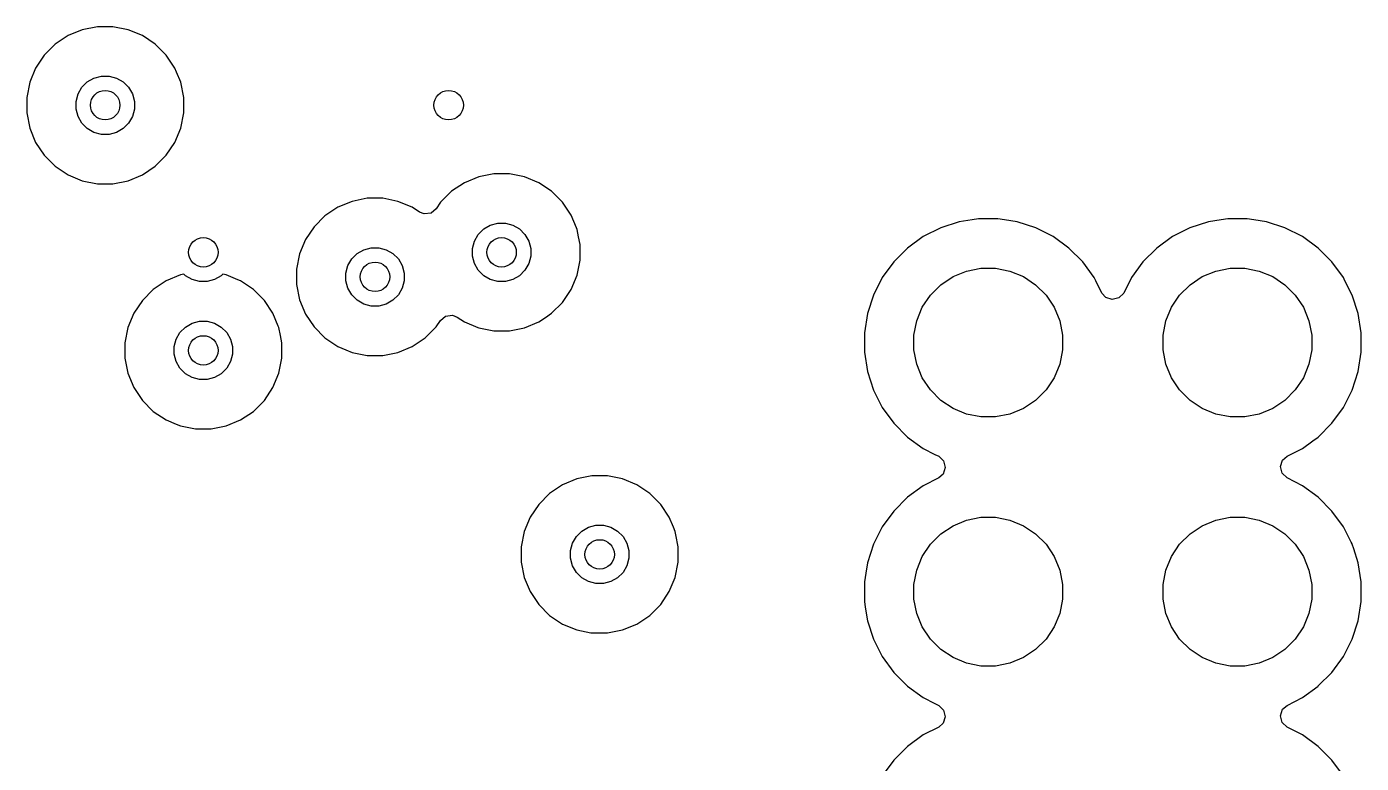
# Model space of a CAD drawing. Header units: inches. Extents: x 2.68 to 6.18, y -3.58 to -1.67.
# Drawn here: x 4.575 to 5.11, y -2.607 to -2.311 of the extents above; entities that cross this region are included whole.
import ezdxf

# ---------------------------------------------------------------- set-up
doc = ezdxf.new("R2010")
doc.units = ezdxf.units.IN
doc.header["$MEASUREMENT"] = 0
doc.layers.add('In1.Cu', color=91, linetype='CONTINUOUS', true_color=0x7fc87f)

msp = doc.modelspace()

# ---------------------------------------------------------------- linework, layer by layer
at = {"layer": 'In1.Cu', "linetype": 'CONTINUOUS'}
for p, q in [((4.59711, -2.31222), (4.59137, -2.31459)), ((4.60319, -2.311), (4.59711, -2.31222)), ((4.59711, -2.31222), (4.59711, -2.31222)), ((4.6094, -2.311), (4.60319, -2.311)), ((4.60319, -2.311), (4.60319, -2.311)), ((4.61549, -2.31222), (4.6094, -2.311)), ((4.6094, -2.311), (4.6094, -2.311)), ((4.62123, -2.31459), (4.61549, -2.31222)), ((4.61549, -2.31222), (4.61549, -2.31222)), ((4.58621, -2.31804), (4.58182, -2.32243)), ((4.59137, -2.31459), (4.58621, -2.31804)), ((4.58621, -2.31804), (4.58621, -2.31804)), ((4.59137, -2.31459), (4.59137, -2.31459)), ((4.62639, -2.31804), (4.62123, -2.31459)), ((4.62123, -2.31459), (4.62123, -2.31459)), ((4.63078, -2.32243), (4.62639, -2.31804)), ((4.62639, -2.31804), (4.62639, -2.31804)), ((4.58182, -2.32243), (4.57837, -2.32759)), ((4.58182, -2.32243), (4.58182, -2.32243)), ((4.63423, -2.32759), (4.63078, -2.32243)), ((4.63078, -2.32243), (4.63078, -2.32243)), ((4.57837, -2.32759), (4.57599, -2.33333)), ((4.57837, -2.32759), (4.57837, -2.32759)), ((4.6349, -2.32922), (4.63423, -2.32759)), ((4.63423, -2.32759), (4.63423, -2.32759)), ((4.6366, -2.33333), (4.6349, -2.32922)), ((4.57599, -2.33333), (4.57478, -2.33942)), ((4.57599, -2.33333), (4.57599, -2.33333)), ((4.59693, -2.33533), (4.59911, -2.33315)), ((4.59911, -2.33315), (4.60178, -2.33161)), ((4.60178, -2.33161), (4.60476, -2.33081)), ((4.60476, -2.33081), (4.60784, -2.33081)), ((4.60784, -2.33081), (4.61082, -2.33161)), ((4.61082, -2.33161), (4.61349, -2.33315)), ((4.61349, -2.33315), (4.61567, -2.33533)), ((4.63781, -2.33942), (4.6366, -2.33333)), ((4.6366, -2.33333), (4.6366, -2.33333)), ((4.57478, -2.33942), (4.57478, -2.34562)), ((4.59459, -2.34098), (4.59539, -2.338)), ((4.59539, -2.338), (4.59693, -2.33533)), ((4.61567, -2.33533), (4.61721, -2.338)), ((4.61721, -2.338), (4.61801, -2.34098)), ((4.63781, -2.34562), (4.63781, -2.33942)), ((4.63781, -2.33942), (4.63781, -2.33942)), ((4.63781, -2.33942), (4.63781, -2.33942)), ((4.57478, -2.34562), (4.57599, -2.35171)), ((4.59459, -2.34406), (4.59459, -2.34098)), ((4.59539, -2.34704), (4.59459, -2.34406)), ((4.61801, -2.34406), (4.61721, -2.34704)), ((4.61801, -2.34098), (4.61801, -2.34406)), ((4.6366, -2.35171), (4.63781, -2.34562)), ((4.59693, -2.34971), (4.59539, -2.34704)), ((4.59911, -2.35189), (4.59693, -2.34971)), ((4.61567, -2.34971), (4.61349, -2.35189)), ((4.61721, -2.34704), (4.61567, -2.34971)), ((4.57599, -2.35171), (4.57599, -2.35171)), ((4.57599, -2.35171), (4.57837, -2.35745)), ((4.60178, -2.35343), (4.59911, -2.35189)), ((4.60476, -2.35423), (4.60178, -2.35343)), ((4.60784, -2.35423), (4.60476, -2.35423)), ((4.61082, -2.35343), (4.60784, -2.35423)), ((4.61349, -2.35189), (4.61082, -2.35343)), ((4.63423, -2.35745), (4.6366, -2.35171)), ((4.57837, -2.35745), (4.57837, -2.35745)), ((4.57837, -2.35745), (4.58182, -2.36261)), ((4.63078, -2.36261), (4.63423, -2.35745)), ((4.58182, -2.36261), (4.58182, -2.36261)), ((4.58182, -2.36261), (4.58621, -2.367)), ((4.58621, -2.367), (4.58621, -2.367)), ((4.58621, -2.367), (4.59137, -2.37045)), ((4.62123, -2.37045), (4.62639, -2.367)), ((4.62639, -2.367), (4.63078, -2.36261)), ((4.59137, -2.37045), (4.59137, -2.37045)), ((4.59137, -2.37045), (4.59711, -2.37282)), ((4.61549, -2.37282), (4.62123, -2.37045)), ((4.75616, -2.37127), (4.75043, -2.37365)), ((4.76225, -2.37006), (4.75616, -2.37127)), ((4.75616, -2.37127), (4.75616, -2.37127)), ((4.76846, -2.37006), (4.76225, -2.37006)), ((4.76225, -2.37006), (4.76225, -2.37006)), ((4.77455, -2.37127), (4.76846, -2.37006)), ((4.76846, -2.37006), (4.76846, -2.37006)), ((4.78028, -2.37365), (4.77455, -2.37127)), ((4.77455, -2.37127), (4.77455, -2.37127)), ((4.59711, -2.37282), (4.59711, -2.37282)), ((4.59711, -2.37282), (4.60319, -2.37404)), ((4.60319, -2.37404), (4.60319, -2.37404)), ((4.60319, -2.37404), (4.60319, -2.37404)), ((4.60319, -2.37404), (4.6094, -2.37404)), ((4.6094, -2.37404), (4.61549, -2.37282)), ((4.6094, -2.37404), (4.6094, -2.37404)), ((4.74526, -2.37709), (4.74087, -2.38148)), ((4.75043, -2.37365), (4.74526, -2.37709)), ((4.74526, -2.37709), (4.74526, -2.37709)), ((4.75043, -2.37365), (4.75043, -2.37365)), ((4.78544, -2.37709), (4.78028, -2.37365)), ((4.78028, -2.37365), (4.78028, -2.37365)), ((4.78983, -2.38148), (4.78544, -2.37709)), ((4.78544, -2.37709), (4.78544, -2.37709)), ((4.70537, -2.38111), (4.69964, -2.38349)), ((4.71146, -2.3799), (4.70537, -2.38111)), ((4.70537, -2.38111), (4.70537, -2.38111)), ((4.71767, -2.3799), (4.71146, -2.3799)), ((4.71146, -2.3799), (4.71146, -2.3799)), ((4.72376, -2.38111), (4.71767, -2.3799)), ((4.71767, -2.3799), (4.71767, -2.3799)), ((4.72949, -2.38349), (4.72376, -2.38111)), ((4.72376, -2.38111), (4.72376, -2.38111)), ((4.74087, -2.38148), (4.73915, -2.38407)), ((4.74087, -2.38148), (4.74087, -2.38148)), ((4.79328, -2.38665), (4.78983, -2.38148)), ((4.78983, -2.38148), (4.78983, -2.38148)), ((4.69448, -2.38694), (4.69009, -2.39133)), ((4.69964, -2.38349), (4.69448, -2.38694)), ((4.69448, -2.38694), (4.69448, -2.38694)), ((4.69964, -2.38349), (4.69964, -2.38349)), ((4.7295, -2.38349), (4.72949, -2.38349)), ((4.73238, -2.38541), (4.7295, -2.38349)), ((4.73431, -2.38617), (4.73238, -2.38541)), ((4.73704, -2.38583), (4.73431, -2.38617)), ((4.73915, -2.38407), (4.73704, -2.38583)), ((4.79539, -2.39173), (4.79328, -2.38665)), ((4.79328, -2.38665), (4.79328, -2.38665)), ((4.95414, -2.3885), (4.94899, -2.38931)), ((4.95672, -2.38809), (4.95414, -2.3885)), ((4.96454, -2.38809), (4.95672, -2.38809)), ((4.96715, -2.3885), (4.96454, -2.38809)), ((4.97227, -2.38931), (4.96715, -2.3885)), ((5.05414, -2.3885), (5.04899, -2.38931)), ((5.05672, -2.38809), (5.05414, -2.3885)), ((5.06454, -2.38809), (5.05672, -2.38809)), ((5.06715, -2.3885), (5.06454, -2.38809)), ((5.07227, -2.38931), (5.06715, -2.3885)), ((4.69009, -2.39133), (4.68664, -2.39649)), ((4.69009, -2.39133), (4.69009, -2.39133)), ((4.75598, -2.39438), (4.75816, -2.3922)), ((4.75816, -2.3922), (4.76083, -2.39066)), ((4.76083, -2.39066), (4.76381, -2.38986)), ((4.76381, -2.38986), (4.7669, -2.38986)), ((4.7669, -2.38986), (4.76987, -2.39066)), ((4.76987, -2.39066), (4.77254, -2.3922)), ((4.77254, -2.3922), (4.77472, -2.39438)), ((4.79566, -2.39238), (4.79539, -2.39173)), ((4.79625, -2.39537), (4.79566, -2.39238)), ((4.94155, -2.39173), (4.93458, -2.39528)), ((4.94899, -2.38931), (4.94155, -2.39173)), ((4.94155, -2.39173), (4.94155, -2.39173)), ((4.97971, -2.39173), (4.97227, -2.38931)), ((4.98668, -2.39528), (4.97971, -2.39173)), ((4.97971, -2.39173), (4.97971, -2.39173)), ((5.04155, -2.39173), (5.03458, -2.39528)), ((5.04899, -2.38931), (5.04155, -2.39173)), ((5.04155, -2.39173), (5.04155, -2.39173)), ((5.07971, -2.39173), (5.07227, -2.38931)), ((5.08668, -2.39528), (5.07971, -2.39173)), ((5.07971, -2.39173), (5.07971, -2.39173)), ((4.68664, -2.39649), (4.68426, -2.40222)), ((4.68664, -2.39649), (4.68664, -2.39649)), ((4.75364, -2.40003), (4.75444, -2.39705)), ((4.75444, -2.39705), (4.75598, -2.39438)), ((4.77472, -2.39438), (4.77627, -2.39705)), ((4.77627, -2.39705), (4.77706, -2.40003)), ((4.79687, -2.39847), (4.79625, -2.39537)), ((4.79687, -2.40468), (4.79687, -2.39847)), ((4.79687, -2.39847), (4.79687, -2.39847)), ((4.79687, -2.39847), (4.79687, -2.39847)), ((4.93458, -2.39528), (4.92825, -2.39988)), ((4.99301, -2.39988), (4.98668, -2.39528)), ((5.03458, -2.39528), (5.02825, -2.39988)), ((5.09301, -2.39988), (5.08668, -2.39528)), ((4.68426, -2.40222), (4.68305, -2.40831)), ((4.68426, -2.40222), (4.68426, -2.40222)), ((4.70365, -2.4069), (4.7052, -2.40423)), ((4.7052, -2.40423), (4.70738, -2.40205)), ((4.70738, -2.40205), (4.71005, -2.40051)), ((4.71005, -2.40051), (4.71303, -2.39971)), ((4.71303, -2.39971), (4.71611, -2.39971)), ((4.71611, -2.39971), (4.71909, -2.40051)), ((4.71909, -2.40051), (4.72176, -2.40205)), ((4.72176, -2.40205), (4.72394, -2.40423)), ((4.72394, -2.40423), (4.72548, -2.4069)), ((4.75364, -2.40312), (4.75364, -2.40003)), ((4.75444, -2.40609), (4.75364, -2.40312)), ((4.77706, -2.40312), (4.77627, -2.40609)), ((4.77706, -2.40003), (4.77706, -2.40312)), ((4.92825, -2.39988), (4.92272, -2.40541)), ((4.99854, -2.40541), (4.99301, -2.39988)), ((5.02825, -2.39988), (5.02272, -2.40541)), ((5.09854, -2.40541), (5.09301, -2.39988)), ((4.68305, -2.40831), (4.68305, -2.41452)), ((4.70286, -2.40988), (4.70365, -2.4069)), ((4.70286, -2.41296), (4.70286, -2.40988)), ((4.72548, -2.4069), (4.72628, -2.40988)), ((4.72628, -2.40988), (4.72628, -2.41296)), ((4.75598, -2.40876), (4.75444, -2.40609)), ((4.75816, -2.41095), (4.75598, -2.40876)), ((4.77472, -2.40876), (4.77254, -2.41095)), ((4.77627, -2.40609), (4.77472, -2.40876)), ((4.79566, -2.41077), (4.79687, -2.40468)), ((4.92272, -2.40541), (4.91812, -2.41174)), ((4.94649, -2.41134), (4.95192, -2.40909)), ((4.95192, -2.40909), (4.95769, -2.40794)), ((4.95769, -2.40794), (4.96357, -2.40794)), ((4.96357, -2.40794), (4.96934, -2.40909)), ((4.96934, -2.40909), (4.97477, -2.41134)), ((5.00314, -2.41174), (4.99854, -2.40541)), ((5.02272, -2.40541), (5.01812, -2.41174)), ((5.04649, -2.41134), (5.05192, -2.40909)), ((5.05192, -2.40909), (5.05769, -2.40794)), ((5.05769, -2.40794), (5.06357, -2.40794)), ((5.06357, -2.40794), (5.06934, -2.40909)), ((5.06934, -2.40909), (5.07477, -2.41134)), ((5.10314, -2.41174), (5.09854, -2.40541)), ((4.63074, -2.41302), (4.62558, -2.41646)), ((4.63648, -2.41064), (4.63074, -2.41302)), ((4.63074, -2.41302), (4.63074, -2.41302)), ((4.63789, -2.41036), (4.63648, -2.41064)), ((4.63648, -2.41064), (4.63648, -2.41064)), ((4.63848, -2.41095), (4.63789, -2.41036)), ((4.64115, -2.41249), (4.63848, -2.41095)), ((4.64413, -2.41328), (4.64115, -2.41249)), ((4.64721, -2.41328), (4.64413, -2.41328)), ((4.65019, -2.41249), (4.64721, -2.41328)), ((4.65286, -2.41095), (4.65019, -2.41249)), ((4.65345, -2.41036), (4.65286, -2.41095)), ((4.65486, -2.41064), (4.65345, -2.41036)), ((4.65955, -2.41258), (4.65486, -2.41064)), ((4.65486, -2.41064), (4.65486, -2.41064)), ((4.6606, -2.41302), (4.65955, -2.41258)), ((4.66576, -2.41646), (4.6606, -2.41302)), ((4.6606, -2.41302), (4.6606, -2.41302)), ((4.68305, -2.41452), (4.68426, -2.42061)), ((4.70365, -2.41594), (4.70286, -2.41296)), ((4.72628, -2.41296), (4.72548, -2.41594)), ((4.76083, -2.41249), (4.75816, -2.41095)), ((4.76381, -2.41328), (4.76083, -2.41249)), ((4.7669, -2.41328), (4.76381, -2.41328)), ((4.76987, -2.41249), (4.7669, -2.41328)), ((4.77254, -2.41095), (4.76987, -2.41249)), ((4.79328, -2.4165), (4.79566, -2.41077)), ((4.91812, -2.41174), (4.91457, -2.41872)), ((4.93744, -2.41876), (4.9416, -2.4146)), ((4.9416, -2.4146), (4.94649, -2.41134)), ((4.97477, -2.41134), (4.97966, -2.4146)), ((4.97966, -2.4146), (4.98382, -2.41876)), ((5.00379, -2.41302), (5.00314, -2.41174)), ((5.00628, -2.4179), (5.00379, -2.41302)), ((5.01812, -2.41174), (5.01498, -2.4179)), ((5.03744, -2.41876), (5.0416, -2.4146)), ((5.0416, -2.4146), (5.04649, -2.41134)), ((5.07477, -2.41134), (5.07966, -2.4146)), ((5.07966, -2.4146), (5.08382, -2.41876)), ((5.10379, -2.41302), (5.10314, -2.41174)), ((5.10669, -2.41872), (5.10379, -2.41302)), ((4.62558, -2.41647), (4.62119, -2.42085)), ((4.62558, -2.41646), (4.62558, -2.41647)), ((4.66576, -2.41647), (4.66576, -2.41646)), ((4.67015, -2.42085), (4.66576, -2.41647)), ((4.68426, -2.42061), (4.68426, -2.42061)), ((4.68426, -2.42061), (4.68664, -2.42635)), ((4.7052, -2.41861), (4.70365, -2.41594)), ((4.70738, -2.42079), (4.7052, -2.41861)), ((4.72394, -2.41861), (4.72176, -2.42079)), ((4.72548, -2.41594), (4.72394, -2.41861)), ((4.78983, -2.42166), (4.79328, -2.4165)), ((4.91457, -2.41872), (4.91215, -2.42616)), ((4.91457, -2.41872), (4.91457, -2.41872)), ((4.93417, -2.42365), (4.93744, -2.41876)), ((4.98382, -2.41876), (4.98709, -2.42365)), ((5.00782, -2.41968), (5.00628, -2.4179)), ((5.01042, -2.42057), (5.00782, -2.41968)), ((5.01309, -2.4199), (5.01042, -2.42057)), ((5.01498, -2.4179), (5.01309, -2.4199)), ((5.03417, -2.42365), (5.03744, -2.41876)), ((5.08382, -2.41876), (5.08709, -2.42365)), ((5.10911, -2.42616), (5.10669, -2.41872)), ((5.10669, -2.41872), (5.10669, -2.41872)), ((4.61774, -2.42602), (4.61536, -2.43175)), ((4.62119, -2.42085), (4.61774, -2.42602)), ((4.61774, -2.42602), (4.61774, -2.42602)), ((4.62119, -2.42085), (4.62119, -2.42085)), ((4.6736, -2.42602), (4.67015, -2.42085)), ((4.67015, -2.42085), (4.67015, -2.42085)), ((4.67572, -2.43115), (4.6736, -2.42602)), ((4.6736, -2.42602), (4.6736, -2.42602)), ((4.71005, -2.42233), (4.70738, -2.42079)), ((4.71303, -2.42313), (4.71005, -2.42233)), ((4.71611, -2.42313), (4.71303, -2.42313)), ((4.71909, -2.42233), (4.71611, -2.42313)), ((4.72176, -2.42079), (4.71909, -2.42233)), ((4.78544, -2.42605), (4.78983, -2.42166)), ((4.93192, -2.42909), (4.93417, -2.42365)), ((4.98709, -2.42365), (4.98934, -2.42909)), ((5.03192, -2.42909), (5.03417, -2.42365)), ((5.08709, -2.42365), (5.08934, -2.42909)), ((4.63848, -2.43157), (4.64115, -2.43003)), ((4.64115, -2.43003), (4.64413, -2.42923)), ((4.64413, -2.42923), (4.64721, -2.42923)), ((4.64721, -2.42923), (4.65019, -2.43003)), ((4.65019, -2.43003), (4.65286, -2.43157)), ((4.67597, -2.43175), (4.67572, -2.43115)), ((4.68664, -2.42635), (4.68664, -2.42635)), ((4.68664, -2.42635), (4.69009, -2.43151)), ((4.73905, -2.43151), (4.74077, -2.42892)), ((4.74077, -2.42892), (4.74288, -2.42716)), ((4.74288, -2.42716), (4.74561, -2.42682)), ((4.74561, -2.42682), (4.74754, -2.42758)), ((4.74754, -2.42758), (4.75043, -2.4295)), ((4.75043, -2.4295), (4.75043, -2.4295)), ((4.75043, -2.4295), (4.75585, -2.43175)), ((4.77455, -2.43188), (4.78028, -2.4295)), ((4.78028, -2.4295), (4.78298, -2.4277)), ((4.78028, -2.4295), (4.78028, -2.4295)), ((4.78028, -2.4295), (4.78028, -2.4295)), ((4.78298, -2.4277), (4.78544, -2.42605)), ((4.91215, -2.42616), (4.91093, -2.43388)), ((4.93077, -2.43485), (4.93192, -2.42909)), ((4.98934, -2.42909), (4.99049, -2.43485)), ((5.03077, -2.43485), (5.03192, -2.42909)), ((5.08934, -2.42909), (5.09049, -2.43485)), ((5.11033, -2.43388), (5.10911, -2.42616)), ((4.61536, -2.43175), (4.61415, -2.43784)), ((4.61536, -2.43175), (4.61536, -2.43175)), ((4.63396, -2.4394), (4.63476, -2.43642)), ((4.63476, -2.43642), (4.6363, -2.43375)), ((4.6363, -2.43375), (4.63848, -2.43157)), ((4.65286, -2.43157), (4.65504, -2.43375)), ((4.65504, -2.43375), (4.65658, -2.43642)), ((4.65658, -2.43642), (4.65738, -2.4394)), ((4.67661, -2.43495), (4.67597, -2.43175)), ((4.67718, -2.43784), (4.67661, -2.43495)), ((4.69009, -2.43151), (4.69009, -2.43151)), ((4.69009, -2.43151), (4.69448, -2.4359)), ((4.69448, -2.4359), (4.69448, -2.4359)), ((4.69448, -2.4359), (4.69964, -2.43935)), ((4.7295, -2.43935), (4.73466, -2.4359)), ((4.73466, -2.4359), (4.73667, -2.43388)), ((4.73667, -2.43388), (4.73905, -2.43151)), ((4.75585, -2.43175), (4.75616, -2.43188)), ((4.75616, -2.43188), (4.76225, -2.43309)), ((4.76225, -2.43309), (4.76225, -2.43309)), ((4.76225, -2.43309), (4.76225, -2.43309)), ((4.76225, -2.43309), (4.76846, -2.43309)), ((4.76846, -2.43309), (4.77455, -2.43188)), ((4.76846, -2.43309), (4.76846, -2.43309)), ((4.91093, -2.43388), (4.91093, -2.44171)), ((4.93077, -2.44074), (4.93077, -2.43485)), ((4.99049, -2.43485), (4.99049, -2.44074)), ((5.03077, -2.44074), (5.03077, -2.43485)), ((5.09049, -2.43485), (5.09049, -2.44074)), ((5.11033, -2.44171), (5.11033, -2.43388)), ((4.61415, -2.43784), (4.61415, -2.44405)), ((4.63396, -2.44249), (4.63396, -2.4394)), ((4.65738, -2.4394), (4.65738, -2.44249)), ((4.67718, -2.43784), (4.67718, -2.43784)), ((4.67718, -2.44405), (4.67718, -2.43784)), ((4.67718, -2.43784), (4.67718, -2.43784)), ((4.69964, -2.43935), (4.69964, -2.43935)), ((4.69964, -2.43935), (4.70291, -2.4407)), ((4.70291, -2.4407), (4.70537, -2.44172)), ((4.70537, -2.44172), (4.71146, -2.44293)), ((4.71767, -2.44293), (4.72376, -2.44172)), ((4.72376, -2.44172), (4.7295, -2.43935)), ((4.91093, -2.44171), (4.91215, -2.44943)), ((4.93192, -2.4465), (4.93077, -2.44074)), ((4.99049, -2.44074), (4.98934, -2.4465)), ((5.03192, -2.4465), (5.03077, -2.44074)), ((5.09049, -2.44074), (5.08934, -2.4465)), ((5.10911, -2.44943), (5.11033, -2.44171)), ((4.61415, -2.44405), (4.61536, -2.45014)), ((4.63476, -2.44546), (4.63396, -2.44249)), ((4.6363, -2.44813), (4.63476, -2.44546)), ((4.65658, -2.44546), (4.65504, -2.44813)), ((4.65738, -2.44249), (4.65658, -2.44546)), ((4.67597, -2.45014), (4.67718, -2.44405)), ((4.71146, -2.44293), (4.71146, -2.44293)), ((4.71146, -2.44293), (4.71146, -2.44293)), ((4.71146, -2.44293), (4.71767, -2.44293)), ((4.71767, -2.44293), (4.71767, -2.44293)), ((4.93417, -2.45194), (4.93192, -2.4465)), ((4.98934, -2.4465), (4.98709, -2.45194)), ((5.03417, -2.45194), (5.03192, -2.4465)), ((5.08934, -2.4465), (5.08709, -2.45194)), ((4.61536, -2.45014), (4.61536, -2.45014)), ((4.61536, -2.45014), (4.61774, -2.45587)), ((4.63848, -2.45032), (4.6363, -2.44813)), ((4.64115, -2.45186), (4.63848, -2.45032)), ((4.64413, -2.45265), (4.64115, -2.45186)), ((4.64721, -2.45265), (4.64413, -2.45265)), ((4.65019, -2.45186), (4.64721, -2.45265)), ((4.65286, -2.45032), (4.65019, -2.45186)), ((4.65504, -2.44813), (4.65286, -2.45032)), ((4.6736, -2.45587), (4.67597, -2.45014)), ((4.91215, -2.44943), (4.91457, -2.45688)), ((4.93744, -2.45683), (4.93417, -2.45194)), ((4.98709, -2.45194), (4.98382, -2.45683)), ((5.03744, -2.45683), (5.03417, -2.45194)), ((5.08709, -2.45194), (5.08382, -2.45683)), ((5.10669, -2.45688), (5.10911, -2.44943)), ((4.61774, -2.45587), (4.61774, -2.45587)), ((4.61774, -2.45587), (4.62119, -2.46103)), ((4.67015, -2.46103), (4.6736, -2.45587)), ((4.91457, -2.45688), (4.91457, -2.45688)), ((4.91457, -2.45688), (4.91812, -2.46385)), ((4.9416, -2.46099), (4.93744, -2.45683)), ((4.98382, -2.45683), (4.97966, -2.46099)), ((5.0416, -2.46099), (5.03744, -2.45683)), ((5.08382, -2.45683), (5.07966, -2.46099)), ((5.10314, -2.46385), (5.10669, -2.45688)), ((4.62119, -2.46103), (4.62119, -2.46104)), ((4.62119, -2.46104), (4.62558, -2.46542)), ((4.66576, -2.46542), (4.67015, -2.46103)), ((4.94649, -2.46425), (4.9416, -2.46099)), ((4.97966, -2.46099), (4.97477, -2.46425)), ((5.04649, -2.46425), (5.0416, -2.46099)), ((5.07966, -2.46099), (5.07477, -2.46425)), ((4.62558, -2.46542), (4.62558, -2.46542)), ((4.62558, -2.46542), (4.63074, -2.46887)), ((4.63074, -2.46887), (4.63074, -2.46887)), ((4.63074, -2.46887), (4.63481, -2.47056)), ((4.65486, -2.47125), (4.6606, -2.46887)), ((4.6606, -2.46887), (4.66576, -2.46542)), ((4.91812, -2.46385), (4.92272, -2.47018)), ((4.95192, -2.4665), (4.94649, -2.46425)), ((4.95769, -2.46765), (4.95192, -2.4665)), ((4.96357, -2.46765), (4.95769, -2.46765)), ((4.96934, -2.4665), (4.96357, -2.46765)), ((4.97477, -2.46425), (4.96934, -2.4665)), ((5.05192, -2.4665), (5.04649, -2.46425)), ((5.05769, -2.46765), (5.05192, -2.4665)), ((5.06357, -2.46765), (5.05769, -2.46765)), ((5.06934, -2.4665), (5.06357, -2.46765)), ((5.07477, -2.46425), (5.06934, -2.4665)), ((5.09854, -2.47018), (5.10314, -2.46385)), ((4.63481, -2.47056), (4.63648, -2.47125)), ((4.63648, -2.47125), (4.64257, -2.47246)), ((4.64257, -2.47246), (4.64257, -2.47246)), ((4.64257, -2.47246), (4.64257, -2.47246)), ((4.64257, -2.47246), (4.64877, -2.47246)), ((4.64877, -2.47246), (4.65486, -2.47125)), ((4.64877, -2.47246), (4.64877, -2.47246)), ((4.92272, -2.47018), (4.92825, -2.47571)), ((5.09301, -2.47571), (5.09854, -2.47018)), ((4.92825, -2.47571), (4.93458, -2.48031)), ((5.08668, -2.48031), (5.09094, -2.47721)), ((5.09094, -2.47721), (5.09301, -2.47571)), ((4.93458, -2.48031), (4.93925, -2.48268)), ((4.93925, -2.48268), (4.94074, -2.48345)), ((4.94074, -2.48345), (4.94274, -2.48533)), ((5.07875, -2.48498), (5.08052, -2.48345)), ((5.08052, -2.48345), (5.08668, -2.48031)), ((4.9434, -2.488), (4.94251, -2.49061)), ((4.94274, -2.48533), (4.9434, -2.488)), ((5.07786, -2.48759), (5.07875, -2.48498)), ((5.07852, -2.49026), (5.07786, -2.48759)), ((5.08052, -2.49215), (5.07852, -2.49026)), ((4.7898, -2.49491), (4.78463, -2.49835)), ((4.79553, -2.49253), (4.7898, -2.49491)), ((4.7898, -2.49491), (4.7898, -2.49491)), ((4.80162, -2.49132), (4.79553, -2.49253)), ((4.79553, -2.49253), (4.79553, -2.49253)), ((4.80783, -2.49132), (4.80162, -2.49132)), ((4.80162, -2.49132), (4.80162, -2.49132)), ((4.81392, -2.49253), (4.80783, -2.49132)), ((4.80783, -2.49132), (4.80783, -2.49132)), ((4.81965, -2.49491), (4.81392, -2.49253)), ((4.81392, -2.49253), (4.81392, -2.49253)), ((4.82481, -2.49835), (4.81965, -2.49491)), ((4.81965, -2.49491), (4.81965, -2.49491)), ((4.93458, -2.49528), (4.92825, -2.49988)), ((4.94074, -2.49215), (4.93458, -2.49528)), ((4.94251, -2.49061), (4.94074, -2.49215)), ((5.08668, -2.49528), (5.08052, -2.49215)), ((5.09301, -2.49988), (5.08668, -2.49528)), ((4.78463, -2.49835), (4.78024, -2.50274)), ((4.78463, -2.49835), (4.78463, -2.49835)), ((4.8292, -2.50274), (4.82481, -2.49835)), ((4.82481, -2.49835), (4.82481, -2.49835)), ((4.92825, -2.49988), (4.92272, -2.50541)), ((5.09854, -2.50541), (5.09301, -2.49988)), ((4.78024, -2.50274), (4.7768, -2.50791)), ((4.78024, -2.50274), (4.78024, -2.50274)), ((4.83265, -2.50791), (4.8292, -2.50274)), ((4.8292, -2.50274), (4.8292, -2.50274)), ((4.92272, -2.50541), (4.91812, -2.51174)), ((5.10314, -2.51174), (5.09854, -2.50541)), ((4.7768, -2.50791), (4.77442, -2.51364)), ((4.7768, -2.50791), (4.7768, -2.50791)), ((4.8002, -2.51192), (4.80318, -2.51112)), ((4.80318, -2.51112), (4.80627, -2.51112)), ((4.80627, -2.51112), (4.80924, -2.51192)), ((4.83428, -2.51183), (4.83265, -2.50791)), ((4.83265, -2.50791), (4.83265, -2.50791)), ((4.9416, -2.5146), (4.94649, -2.51134)), ((4.94649, -2.51134), (4.95192, -2.50909)), ((4.95192, -2.50909), (4.95769, -2.50794)), ((4.95769, -2.50794), (4.96357, -2.50794)), ((4.96357, -2.50794), (4.96934, -2.50909)), ((4.96934, -2.50909), (4.97477, -2.51134)), ((4.97477, -2.51134), (4.97966, -2.5146)), ((5.0416, -2.5146), (5.04649, -2.51134)), ((5.04649, -2.51134), (5.05192, -2.50909)), ((5.05192, -2.50909), (5.05769, -2.50794)), ((5.05769, -2.50794), (5.06357, -2.50794)), ((5.06357, -2.50794), (5.06934, -2.50909)), ((5.06934, -2.50909), (5.07477, -2.51134)), ((5.07477, -2.51134), (5.07966, -2.5146)), ((4.77442, -2.51364), (4.77321, -2.51973)), ((4.77442, -2.51364), (4.77442, -2.51364)), ((4.79381, -2.51831), (4.79535, -2.51564)), ((4.79535, -2.51564), (4.79753, -2.51346)), ((4.79753, -2.51346), (4.8002, -2.51192)), ((4.80924, -2.51192), (4.81191, -2.51346)), ((4.81191, -2.51346), (4.81409, -2.51564)), ((4.81409, -2.51564), (4.81564, -2.51831)), ((4.83503, -2.51364), (4.83428, -2.51183)), ((4.83528, -2.51493), (4.83503, -2.51364)), ((4.83624, -2.51973), (4.83528, -2.51493)), ((4.91812, -2.51174), (4.91457, -2.51872)), ((4.93744, -2.51876), (4.9416, -2.5146)), ((4.97966, -2.5146), (4.98382, -2.51876)), ((5.03744, -2.51876), (5.0416, -2.5146)), ((5.07966, -2.5146), (5.08382, -2.51876)), ((5.10561, -2.51658), (5.10314, -2.51174)), ((5.10628, -2.5179), (5.10561, -2.51658)), ((4.77321, -2.51973), (4.77321, -2.52594)), ((4.79301, -2.52129), (4.79381, -2.51831)), ((4.79301, -2.52438), (4.79301, -2.52129)), ((4.81564, -2.51831), (4.81643, -2.52129)), ((4.81643, -2.52129), (4.81643, -2.52438)), ((4.83624, -2.52594), (4.83624, -2.51973)), ((4.83624, -2.51973), (4.83624, -2.51973)), ((4.83624, -2.51973), (4.83624, -2.51973)), ((4.91457, -2.51872), (4.91215, -2.52616)), ((4.91457, -2.51872), (4.91457, -2.51872)), ((4.93417, -2.52365), (4.93744, -2.51876)), ((4.98382, -2.51876), (4.98709, -2.52365)), ((5.03417, -2.52365), (5.03744, -2.51876)), ((5.08382, -2.51876), (5.08709, -2.52365)), ((5.10661, -2.51856), (5.10628, -2.5179)), ((5.10669, -2.51872), (5.10661, -2.51856)), ((5.10661, -2.51856), (5.10661, -2.51856)), ((5.10661, -2.51856), (5.10661, -2.51856)), ((5.10729, -2.52057), (5.10669, -2.51872)), ((5.10669, -2.51872), (5.10669, -2.51872)), ((5.10911, -2.52616), (5.10729, -2.52057)), ((4.77321, -2.52594), (4.77442, -2.53203)), ((4.79381, -2.52735), (4.79301, -2.52438)), ((4.79535, -2.53002), (4.79381, -2.52735)), ((4.81564, -2.52735), (4.81409, -2.53002)), ((4.81643, -2.52438), (4.81564, -2.52735)), ((4.83503, -2.53203), (4.83624, -2.52594)), ((4.91215, -2.52616), (4.91149, -2.5303)), ((4.93192, -2.52909), (4.93417, -2.52365)), ((4.98709, -2.52365), (4.98934, -2.52909)), ((5.03192, -2.52909), (5.03417, -2.52365)), ((5.08709, -2.52365), (5.08934, -2.52909)), ((5.11033, -2.53388), (5.10911, -2.52616)), ((4.77442, -2.53203), (4.77442, -2.53203)), ((4.77442, -2.53203), (4.7768, -2.53776)), ((4.79753, -2.5322), (4.79535, -2.53002)), ((4.8002, -2.53375), (4.79753, -2.5322)), ((4.81191, -2.5322), (4.80924, -2.53375)), ((4.81409, -2.53002), (4.81191, -2.5322)), ((4.83265, -2.53776), (4.83503, -2.53203)), ((4.91149, -2.5303), (4.91093, -2.53388)), ((4.93077, -2.53485), (4.93192, -2.52909)), ((4.98934, -2.52909), (4.99049, -2.53485)), ((5.03077, -2.53485), (5.03192, -2.52909)), ((5.08934, -2.52909), (5.09049, -2.53485)), ((4.7768, -2.53776), (4.7768, -2.53776)), ((4.7768, -2.53776), (4.78024, -2.54292)), ((4.80318, -2.53454), (4.8002, -2.53375)), ((4.80627, -2.53454), (4.80318, -2.53454)), ((4.80924, -2.53375), (4.80627, -2.53454)), ((4.8292, -2.54292), (4.83265, -2.53776)), ((4.91093, -2.53388), (4.91093, -2.54171)), ((4.93077, -2.54074), (4.93077, -2.53485)), ((4.99049, -2.53485), (4.99049, -2.54074)), ((5.03077, -2.54074), (5.03077, -2.53485)), ((5.09049, -2.53485), (5.09049, -2.54074)), ((5.11033, -2.54171), (5.11033, -2.53388)), ((4.78024, -2.54292), (4.78024, -2.54292)), ((4.78024, -2.54292), (4.78463, -2.54731)), ((4.82481, -2.54731), (4.8292, -2.54292)), ((4.91093, -2.54171), (4.91129, -2.54404)), ((4.93192, -2.5465), (4.93077, -2.54074)), ((4.99049, -2.54074), (4.98934, -2.5465)), ((5.03192, -2.5465), (5.03077, -2.54074)), ((5.09049, -2.54074), (5.08934, -2.5465)), ((5.10911, -2.54943), (5.11033, -2.54171)), ((4.78463, -2.54731), (4.78463, -2.54731)), ((4.78463, -2.54731), (4.7898, -2.55076)), ((4.81965, -2.55076), (4.82481, -2.54731)), ((4.91129, -2.54404), (4.91215, -2.54943)), ((4.93417, -2.55194), (4.93192, -2.5465)), ((4.98934, -2.5465), (4.98709, -2.55194)), ((5.03417, -2.55194), (5.03192, -2.5465)), ((5.08934, -2.5465), (5.08709, -2.55194)), ((4.7898, -2.55076), (4.7898, -2.55076)), ((4.7898, -2.55076), (4.79553, -2.55314)), ((4.79553, -2.55314), (4.79553, -2.55314)), ((4.79553, -2.55314), (4.80117, -2.55426)), ((4.80117, -2.55426), (4.80162, -2.55435)), ((4.80162, -2.55435), (4.80162, -2.55435)), ((4.80162, -2.55435), (4.80162, -2.55435)), ((4.80162, -2.55435), (4.80783, -2.55435)), ((4.80783, -2.55435), (4.81392, -2.55314)), ((4.80783, -2.55435), (4.80783, -2.55435)), ((4.81392, -2.55314), (4.81965, -2.55076)), ((4.91215, -2.54943), (4.91457, -2.55688)), ((4.93744, -2.55683), (4.93417, -2.55194)), ((4.98709, -2.55194), (4.98382, -2.55683)), ((5.03744, -2.55683), (5.03417, -2.55194)), ((5.08709, -2.55194), (5.08382, -2.55683)), ((5.10669, -2.55688), (5.10911, -2.54943)), ((4.91457, -2.55688), (4.91457, -2.55688)), ((4.91457, -2.55688), (4.9181, -2.56381)), ((4.9416, -2.56099), (4.93744, -2.55683)), ((4.98382, -2.55683), (4.97966, -2.56099)), ((5.0416, -2.56099), (5.03744, -2.55683)), ((5.08382, -2.55683), (5.07966, -2.56099)), ((5.10314, -2.56385), (5.10669, -2.55688)), ((4.9181, -2.56381), (4.91812, -2.56385)), ((4.91812, -2.56385), (4.92272, -2.57018)), ((4.94649, -2.56425), (4.9416, -2.56099)), ((4.95192, -2.5665), (4.94649, -2.56425)), ((4.97477, -2.56425), (4.96934, -2.5665)), ((4.97966, -2.56099), (4.97477, -2.56425)), ((5.04649, -2.56425), (5.0416, -2.56099)), ((5.05192, -2.5665), (5.04649, -2.56425)), ((5.07477, -2.56425), (5.06934, -2.5665)), ((5.07966, -2.56099), (5.07477, -2.56425)), ((5.09854, -2.57018), (5.10314, -2.56385)), ((4.92272, -2.57018), (4.92825, -2.57571)), ((4.95769, -2.56765), (4.95192, -2.5665)), ((4.96357, -2.56765), (4.95769, -2.56765)), ((4.96934, -2.5665), (4.96357, -2.56765)), ((5.05769, -2.56765), (5.05192, -2.5665)), ((5.06357, -2.56765), (5.05769, -2.56765)), ((5.06934, -2.5665), (5.06357, -2.56765)), ((5.09308, -2.57564), (5.09854, -2.57018)), ((4.92825, -2.57571), (4.93458, -2.58031)), ((5.08668, -2.58031), (5.09301, -2.57571)), ((5.09301, -2.57571), (5.09308, -2.57564)), ((4.93458, -2.58031), (4.93925, -2.58268)), ((5.08052, -2.58345), (5.08668, -2.58031)), ((4.93925, -2.58268), (4.94074, -2.58345)), ((4.94074, -2.58345), (4.94274, -2.58533)), ((4.94274, -2.58533), (4.9434, -2.588)), ((5.07786, -2.58759), (5.07875, -2.58498)), ((5.07875, -2.58498), (5.08052, -2.58345)), ((4.94251, -2.59061), (4.94074, -2.59215)), ((4.9434, -2.588), (4.94251, -2.59061)), ((5.07852, -2.59026), (5.07786, -2.58759)), ((5.08052, -2.59215), (5.07852, -2.59026)), ((4.93458, -2.59528), (4.92825, -2.59988)), ((4.94074, -2.59215), (4.93458, -2.59528)), ((5.08668, -2.59528), (5.08052, -2.59215)), ((5.09301, -2.59988), (5.08668, -2.59528)), ((4.92825, -2.59988), (4.92272, -2.60541)), ((5.09854, -2.60541), (5.09301, -2.59988)), ((4.92272, -2.60541), (4.91812, -2.61174)), ((5.10314, -2.61174), (5.09854, -2.60541))]:
    msp.add_line(p, q, dxfattribs=at)
at = {"layer": 'In1.Cu'}
for centre in [(4.6063, -2.34252), (4.74409, -2.34252), (4.64567, -2.40157), (4.76535, -2.40157), (4.71457, -2.41142), (4.64567, -2.44094), (4.80472, -2.52283)]:
    msp.add_circle(centre, 0.00591, dxfattribs=at)

doc.saveas('drawing.dxf')
